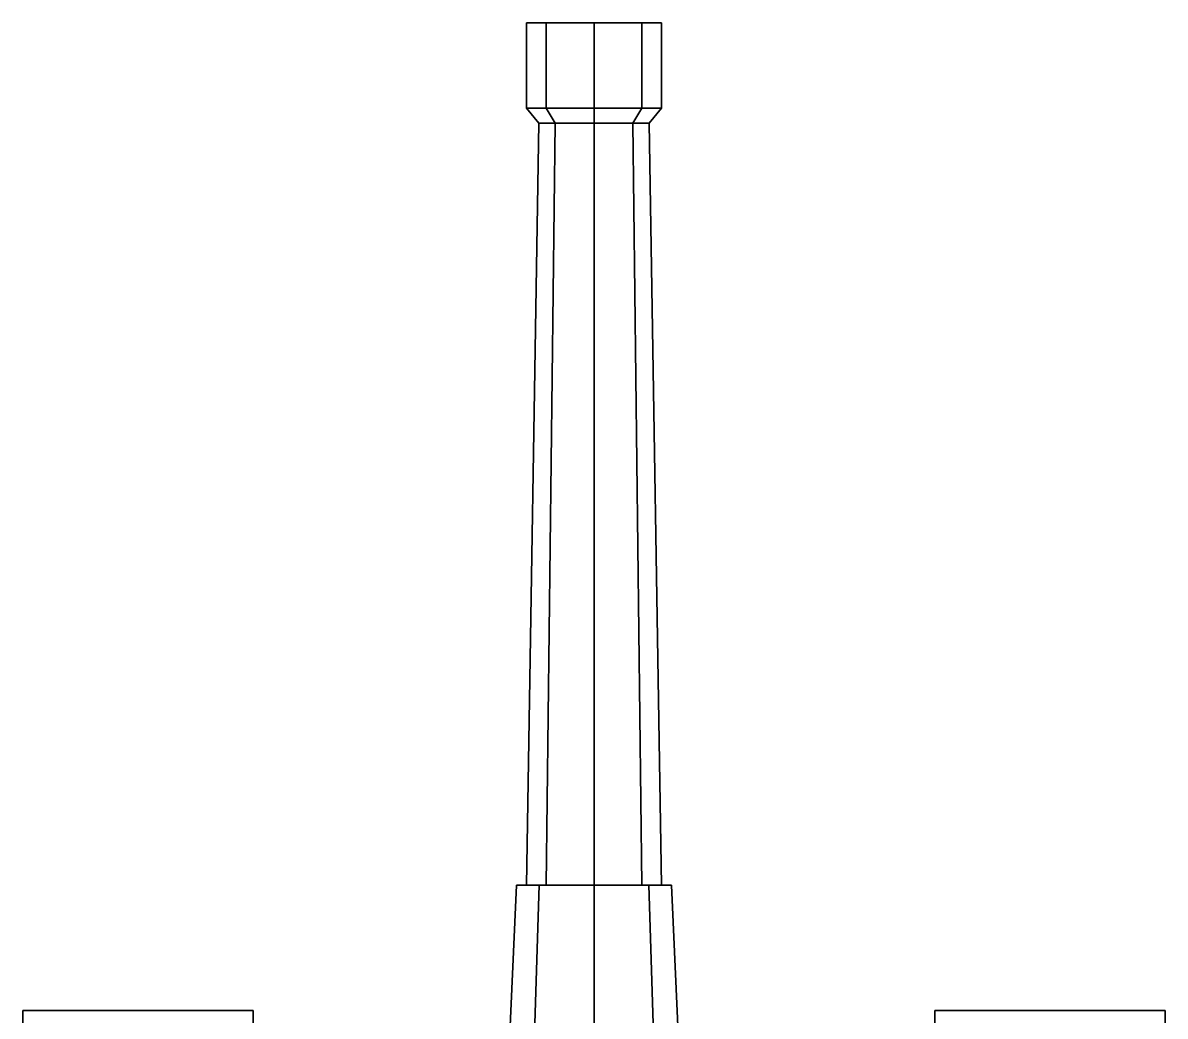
# Model space of a CAD drawing. Header units: millimetres. Extents: x -1.21 to 1.21, y -5.49 to 3.46.
# Drawn here: x -1.14 to 1.14, y 1.479 to 3.46 of the extents above; entities that cross this region are included whole.
import ezdxf

# ---------------------------------------------------------------- set-up
doc = ezdxf.new("R2010")
doc.units = ezdxf.units.MM
doc.layers.add('barrel', color=1, linetype='Continuous')
doc.layers.add('tracks', color=5, linetype='Continuous')

msp = doc.modelspace()

# ---------------------------------------------------------------- linework, layer by layer
at = {"layer": 'barrel'}
for points in [[(-0.0955, 3.46, 1.9655), (-0.135, 3.46, 1.87), (-0.135, 3.29, 1.87), (-0.0955, 3.29, 1.9655)], [(-0.135, 3.46, 1.87), (-0.0955, 3.46, 1.7745), (-0.0955, 3.29, 1.7745), (-0.135, 3.29, 1.87)], [(-0.135, 3.29, 1.87), (-0.0955, 3.29, 1.7745), (-0.0955, 3.46, 1.7745), (-0.135, 3.46, 1.87)], [(-0.0955, 3.29, 1.9655), (-0.135, 3.29, 1.87), (-0.135, 3.46, 1.87), (-0.0955, 3.46, 1.9655)], [(0, 3.46, 2.005), (-0.0955, 3.46, 1.9655), (-0.0955, 3.29, 1.9655), (0, 3.29, 2.005)], [(-0.0955, 3.46, 1.7745), (0, 3.46, 1.735), (0, 3.29, 1.735), (-0.0955, 3.29, 1.7745)], [(0, 3.29, 2.005), (-0.0955, 3.29, 1.9655), (-0.0955, 3.46, 1.9655), (0, 3.46, 2.005)], [(-0.0955, 3.29, 1.7745), (0, 3.29, 1.735), (0, 3.46, 1.735), (-0.0955, 3.46, 1.7745)], [(0.0955, 3.46, 1.9655), (0, 3.46, 2.005), (0, 3.29, 2.005), (0.0955, 3.29, 1.9655)], [(0, 3.46, 1.735), (0.0955, 3.46, 1.7745), (0.0955, 3.29, 1.7745), (0, 3.29, 1.735)], [(0.0955, 3.29, 1.9655), (0, 3.29, 2.005), (0, 3.46, 2.005), (0.0955, 3.46, 1.9655)], [(0, 3.29, 1.735), (0.0955, 3.29, 1.7745), (0.0955, 3.46, 1.7745), (0, 3.46, 1.735)], [(0.135, 3.46, 1.87), (0.0955, 3.46, 1.9655), (0.0955, 3.29, 1.9655), (0.135, 3.29, 1.87)], [(0.0955, 3.46, 1.7745), (0.135, 3.46, 1.87), (0.135, 3.29, 1.87), (0.0955, 3.29, 1.7745)], [(0.0955, 3.29, 1.7745), (0.135, 3.29, 1.87), (0.135, 3.46, 1.87), (0.0955, 3.46, 1.7745)], [(0.135, 3.29, 1.87), (0.0955, 3.29, 1.9655), (0.0955, 3.46, 1.9655), (0.135, 3.46, 1.87)], [(-0.0955, 3.29, 1.9655), (-0.135, 3.29, 1.87), (-0.11, 3.26, 1.87), (-0.0778, 3.26, 1.9478)], [(-0.135, 3.29, 1.87), (-0.0955, 3.29, 1.7745), (-0.0778, 3.26, 1.7922), (-0.11, 3.26, 1.87)], [(0.0955, 3.29, 1.9655), (-0.135, 3.29, 1.87), (-0.0955, 3.29, 1.9655), (0, 3.29, 2.005)], [(0.135, 3.29, 1.87), (-0.0955, 3.29, 1.7745), (-0.135, 3.29, 1.87), (0.0955, 3.29, 1.9655)], [(0, 3.29, 2.005), (-0.0955, 3.29, 1.9655), (-0.0778, 3.26, 1.9478), (0, 3.26, 1.98)], [(-0.0955, 3.29, 1.7745), (0, 3.29, 1.735), (0, 3.26, 1.76), (-0.0778, 3.26, 1.7922)], [(0.0955, 3.29, 1.7745), (0, 3.29, 1.735), (-0.0955, 3.29, 1.7745), (0.135, 3.29, 1.87)], [(0.0955, 3.29, 1.9655), (0, 3.29, 2.005), (0, 3.26, 1.98), (0.0778, 3.26, 1.9478)], [(0, 3.29, 1.735), (0.0955, 3.29, 1.7745), (0.0778, 3.26, 1.7922), (0, 3.26, 1.76)], [(0.135, 3.29, 1.87), (0.0955, 3.29, 1.9655), (0.0778, 3.26, 1.9478), (0.11, 3.26, 1.87)], [(0.0955, 3.29, 1.7745), (0.135, 3.29, 1.87), (0.11, 3.26, 1.87), (0.0778, 3.26, 1.7922)], [(-0.0955, 1.74, 1.7745), (-0.135, 1.74, 1.87), (-0.11, 3.26, 1.87), (-0.0778, 3.26, 1.7922)], [(-0.135, 1.74, 1.87), (-0.0955, 1.74, 1.9655), (-0.0778, 3.26, 1.9478), (-0.11, 3.26, 1.87)], [(0, 1.74, 1.735), (-0.0955, 1.74, 1.7745), (-0.0778, 3.26, 1.7922), (0, 3.26, 1.76)], [(-0.0955, 1.74, 1.9655), (0, 1.74, 2.005), (0, 3.26, 1.98), (-0.0778, 3.26, 1.9478)], [(0.0955, 1.74, 1.7745), (0, 1.74, 1.735), (0, 3.26, 1.76), (0.0778, 3.26, 1.7922)], [(0, 1.74, 2.005), (0.0955, 1.74, 1.9655), (0.0778, 3.26, 1.9478), (0, 3.26, 1.98)], [(0.135, 1.74, 1.87), (0.0955, 1.74, 1.7745), (0.0778, 3.26, 1.7922), (0.11, 3.26, 1.87)], [(0.0955, 1.74, 1.9655), (0.135, 1.74, 1.87), (0.11, 3.26, 1.87), (0.0778, 3.26, 1.9478)], [(-0.1202, 1.4, 1.7498), (-0.17, 1.4, 1.87), (-0.155, 1.74, 1.87), (-0.1096, 1.74, 1.7604)], [(-0.17, 1.4, 1.87), (-0.1202, 1.4, 1.9902), (-0.1096, 1.74, 1.9796), (-0.155, 1.74, 1.87)], [(0, 1.74, 2.025), (0.1096, 1.74, 1.9796), (-0.155, 1.74, 1.87), (-0.1096, 1.74, 1.9796)], [(0.1096, 1.74, 1.9796), (0.155, 1.74, 1.87), (-0.1096, 1.74, 1.7604), (-0.155, 1.74, 1.87)], [(0, 1.4, 1.7), (-0.1202, 1.4, 1.7498), (-0.1096, 1.74, 1.7604), (0, 1.74, 1.715)], [(-0.1202, 1.4, 1.9902), (0, 1.4, 2.04), (0, 1.74, 2.025), (-0.1096, 1.74, 1.9796)], [(0.155, 1.74, 1.87), (0.1096, 1.74, 1.7604), (0, 1.74, 1.715), (-0.1096, 1.74, 1.7604)], [(0.1202, 1.4, 1.7498), (0, 1.4, 1.7), (0, 1.74, 1.715), (0.1096, 1.74, 1.7604)], [(0, 1.4, 2.04), (0.1202, 1.4, 1.9902), (0.1096, 1.74, 1.9796), (0, 1.74, 2.025)], [(0.17, 1.4, 1.87), (0.1202, 1.4, 1.7498), (0.1096, 1.74, 1.7604), (0.155, 1.74, 1.87)], [(0.1202, 1.4, 1.9902), (0.17, 1.4, 1.87), (0.155, 1.74, 1.87), (0.1096, 1.74, 1.9796)]]:
    msp.add_3dface(points, dxfattribs=at)
at = {"layer": 'tracks'}
for points in [[(-0.68, 1.38, 0.78), (-0.68, 1.49, 0.51), (-1.14, 1.49, 0.51), (-1.14, 1.38, 0.78)], [(-0.68, 1.38, 0.78), (-0.68, 1.49, 0.51), (-1.14, 1.49, 0.51), (-1.14, 1.38, 0.78)], [(-0.68, 1.49, 0.51), (-0.68, 1.38, 0.24), (-1.14, 1.38, 0.24), (-1.14, 1.49, 0.51)], [(-0.68, 1.49, 0.51), (-0.68, 1.38, 0.24), (-1.14, 1.38, 0.24), (-1.14, 1.49, 0.51)], [(1.14, 1.49, 0.51), (1.14, 1.38, 0.24), (0.68, 1.38, 0.24), (0.68, 1.49, 0.51)], [(1.14, 1.49, 0.51), (1.14, 1.38, 0.24), (0.68, 1.38, 0.24), (0.68, 1.49, 0.51)], [(1.14, 1.38, 0.78), (1.14, 1.49, 0.51), (0.68, 1.49, 0.51), (0.68, 1.38, 0.78)], [(1.14, 1.38, 0.78), (1.14, 1.49, 0.51), (0.68, 1.49, 0.51), (0.68, 1.38, 0.78)]]:
    msp.add_3dface(points, dxfattribs=at)

doc.saveas('drawing.dxf')
